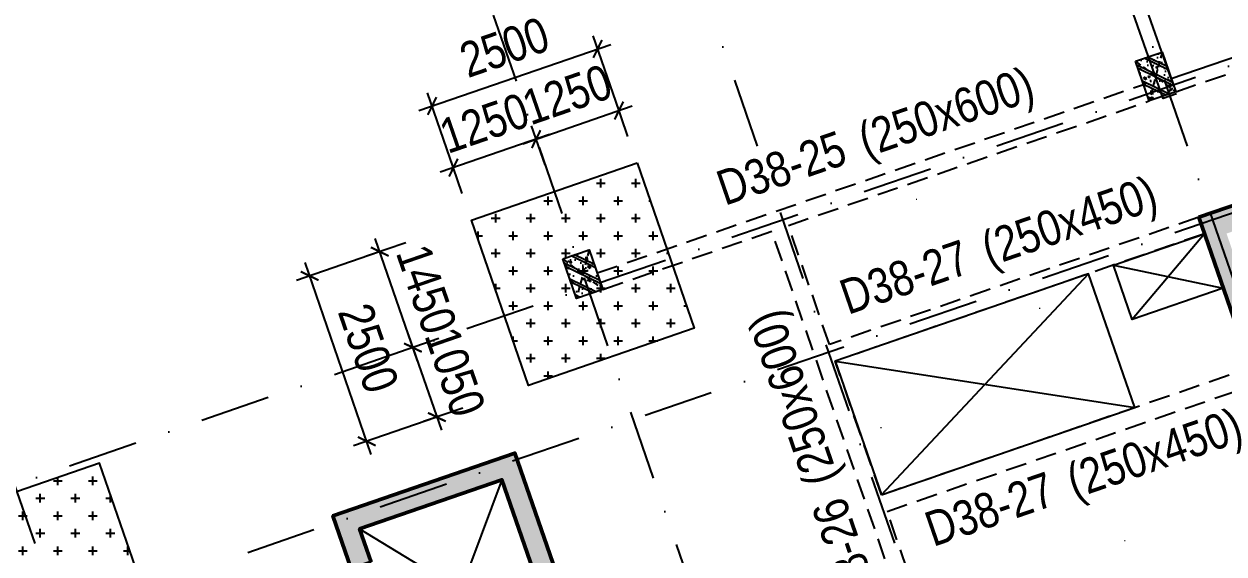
# Model space of a CAD drawing. Header units: millimetres. Extents: x -159515 to 1327256, y -225156 to 138737.
# Drawn here: x 834205 to 851334, y -1383 to 6189 of the extents above; entities that cross this region are included whole.
import ezdxf
from ezdxf.enums import TextEntityAlignment as Align

# ---------------------------------------------------------------- set-up
doc = ezdxf.new("R2010")
doc.units = ezdxf.units.MM
doc.header["$MEASUREMENT"] = 0
doc.linetypes.add('DASHDOT', pattern=[1, 0.5, -0.25, 0, -0.25])
doc.linetypes.add('DASHED', pattern=[4.5, 3, -1.5])
for name, color, linetype in [('ccu11-Khuat', 9, 'DASHED'), ('ccu11-Manh', 8, 'Continuous'), ('ccu11-Thay', 7, 'Continuous'), ('ccu12-Text', 31, 'Continuous'), ('KC2-DIM', 251, 'Continuous'), ('KC2-HATCH', 252, 'Continuous'), ('KT-Hatch', 251, 'Continuous'), ('KT-Luoi truc South Tower', 8, 'DASHDOT'), ('ST_MBDV Cot vach 220805$0$AUDIT_I_220805193045-5', 6, 'Continuous')]:
    doc.layers.add(name, color=color, linetype=linetype)
for name, color, linetype, lineweight in [('ccu12-Tencaukien', 9, 'Continuous', 15), ('KT-Kich thuoc', 159, 'Continuous', 18), ('ST_MBDV Cot vach 220805$0$KT-Net cot vach', 6, 'Continuous', 50)]:
    doc.layers.add(name, color=color, linetype=linetype, lineweight=lineweight)
doc.styles.add('Arial Narrow', font='ARIALN.TTF')
doc.dimstyles.new('ccu12-200', dxfattribs={"dimscale": 200, "dimtxt": 2.5, "dimasz": 1, "dimexe": 1, "dimexo": 2, "dimgap": 1, "dimtad": 1, "dimdec": 0, "dimrnd": 5, "dimdsep": 46, "dimtxsty": 'Arial Narrow', "dimblk": 'ARCHTICK', "dimcen": -1, "dimdle": 1, "dimclrd": 256, "dimclre": 256, "dimclrt": 3, "dimadec": 0, "dimazin": 2, "dimtfac": 0.1, "dimtdec": 0, "dimtmove": 0, "dimatfit": 1, "dimldrblk": 'ARCHTICK', "dimfxl": 1, "dimtvp": 0.8333333333333334, "dimtolj": 1, "dimtzin": 12, "dimarcsym": 0})
pattern_1 = [(0, (-876875.3034394523, 22163.93634343761), (250, 250), [125, -375]), (90, (-876812.8034394523, 22101.43634343761), (-250, 250), [125, -375])]

# ---------------------------------------------------------------- blocks, each defined once
blk = doc.blocks.new('Asix South Tower')
at = {"layer": 'KT-Luoi truc South Tower', "ltscale": 2000}
for p, q in [((-74689.98600249225, 60149.3814747508), (-64787.97803762602, 31468.53677514943)), ((-80172.43836108316, 58256.57505681379), (-62007.14106901549, 5641.381006835676)), ((-82960.9270607112, 57293.85455113893), (-64795.62976846937, 4678.66050065637)), ((-91137.3430782645, 54470.96222093977), (-72972.04578551208, 1855.768168977971)), ((-67132.57020701328, 45708.98039207418), (-110541.5464182838, 30722.11257713947)), ((-66479.87833841704, 43818.47957888515), (-109888.8545500296, 28831.61176383233))]:
    blk.add_line(p, q, dxfattribs=at)
blk = doc.blocks.new('*U321')
h = blk.add_hatch()
h.set_pattern_fill('VATLIEU04', color=250, scale=40, style=0, pattern_type=2)
h.set_pattern_definition([(49.99999999999999, (-549.9999999999942, 650.0000000832206), (286.9040730403014, -25.10085399303804), [30, -330]), (355, (-549.9999999999942, 650.0000000832206), (-55.50053344520001, 300.8768534800047), [24, -264]), (100.4514, (-526.0913279999942, 647.9082640832203), (231.4037526856086, 275.7758168243814), [25.496076, -280.4568448]), (46.18420000000001, (-549.9999999999942, 730.0000000832206), (426.8964194502578, -66.20760573160723), [45, -495]), (96.6356, (-514.4253019999941, 724.4826772832203), (373.8650822194813, 389.6471483601767), [38.2441152, -420.6852]), (351.1842, (-549.9999999999942, 730.0000000832206), (373.8647780534509, 389.6474403701299), [36, -396]), (21, (-509.9999999999942, 710.0000000832206), (238.7628208473847, -161.0475562661355), [30, -330]), (326.0000000000001, (-509.9999999999942, 710.0000000832206), (97.32613276863269, 290.0600180187412), [24, -264]), (71.4514, (-490.1031067999942, 696.5793576832202), (336.089051432596, 129.012198683981), [25.496076, -280.4568448]), (37.50000000000001, (-549.9999999999942, 650.0000000832206), (4.863942126916267, 133.1575415325246), [0, -260.8, 0, -268, 0, -265]), (7.499999999999999, (-549.9999999999942, 650.0000000832206), (105.2278149768594, 157.7646847529441), [0, -152.8, 0, -254.8, 0, -101]), (327.5, (-639.1999999999942, 650.0000000832206), (213.5289744689636, -9.021948693751902), [0, -100, 0, -312, 0, -414]), (317.5, (-679.1999999999942, 650.0000000832206), (233.2744677369545, 40.04199293292709), [0, -130, 0, -207.2, 0, -294]), (45, (-549.9999999999942, 650.0000000832206), (-120.2081528017131, 120.2081528017131), []), (45, (-549.9999999999942, 699.0000000832206), (-120.2081528017131, 120.2081528017131), [])])
h.paths.add_polyline_path([(-475, -474.9999999999998), (-75, -475.0000000000038), (-74.9999999999942, 125.0000000832206), (-474.9999999999942, 125.0000000832247)])
at = {"color": 6, "ltscale": 0.25}
blk.add_lwpolyline([(-475, -474.9999999999998), (-75, -475.0000000000038), (-74.9999999999942, 125.0000000832206), (-474.9999999999942, 125.0000000832247)], close=True, dxfattribs=at)
at = {"layer": 'Defpoints', "linetype": 'ByBlock', "ltscale": 30}
for p, q in [((-75, -475.0000000000038), (-474.9999999999942, 125.0000000832247)), ((-475, -474.9999999999998), (-74.9999999999942, 125.0000000832206))]:
    blk.add_line(p, q, dxfattribs=at)
blk = doc.blocks.new('MBCV-T38')
at = {"layer": 'KT-Hatch'}
h = blk.add_hatch(dxfattribs=at)
h.set_pattern_fill('BTCT', color=256, scale=40)
h.set_pattern_definition([(49.99999999999999, (44510.03727294528, -29192.64615625091), (286.9040730403014, -25.10085399303804), [30, -330]), (355, (44510.03727294528, -29192.64615625091), (-55.50053344520001, 300.8768534800047), [24, -264]), (100.4514, (44533.94594494533, -29194.73789225091), (231.4037526856086, 275.7758168243814), [25.496076, -280.4568448]), (46.18420000000001, (44510.03727294528, -29112.64615625091), (426.8964194502578, -66.20760573160723), [45, -495]), (96.6356, (44545.61197094538, -29118.16347905091), (373.8650822194813, 389.6471483601767), [38.2441152, -420.6852]), (351.1842, (44510.03727294528, -29112.64615625091), (373.8647780534509, 389.6474403701299), [36, -396]), (21, (44550.03727294528, -29132.64615625091), (238.7628208473847, -161.0475562661355), [30, -330]), (326.0000000000001, (44550.03727294528, -29132.64615625091), (97.32613276863269, 290.0600180187412), [24, -264]), (71.4514, (44569.93416614528, -29146.06679865092), (336.089051432596, 129.012198683981), [25.496076, -280.4568448]), (37.50000000000001, (44510.03727294528, -29192.64615625091), (4.863942126916267, 133.1575415325246), [0, -260.8, 0, -268, 0, -265]), (7.499999999999999, (44510.03727294528, -29192.64615625091), (105.2278149768594, 157.7646847529441), [0, -152.8, 0, -254.8, 0, -101]), (327.5, (44420.83727294533, -29192.64615625091), (213.5289744689636, -9.021948693751902), [0, -100, 0, -312, 0, -414]), (317.5, (44380.83727294533, -29192.64615625091), (233.2744677369545, 40.04199293292709), [0, -130, 0, -207.2, 0, -294]), (45, (44510.03727294528, -29192.64615625091), (-106.0660171779821, 106.0660171779821), []), (45, (44580.74795094528, -29192.64615625091), (-106.0660171779821, 106.0660171779821), [])])
h.paths.add_polyline_path([(-21535.60152424534, 14881.54588827872), (-24465.87778487487, 13869.87349249466), (-21822.47571847157, 6213.345198591793), (-18892.19945784204, 7225.017594375851), (-19194.06944690668, 8099.374220531521), (-19477.64456890302, 8001.470440294361), (-19289.99565678183, 7457.951456467854), (-21653.12167341844, 6642.086621158174), (-24068.08158593508, 13636.93963040278), (-21704.95556929847, 14452.80446571246), (-21533.6239538833, 13956.54800221877), (-21250.04883188696, 14054.45178245596)])
h.paths.add_polyline_path([(-15938.05455364124, 16440.98449790676), (-13523.0946411246, 9446.131488662038), (-15886.22065776133, 8630.266653352417), (-16074.74310494622, 9176.315803140402), (-16358.31822694268, 9078.412022903212), (-16055.57470281445, 8201.525230786036), (-10289.5472222208, 10192.2354289417), (-12427.11309073213, 16383.62559252977), (-12616.16317206295, 16318.35640570501), (-10560.18378708279, 10363.2788437806), (-13206.88492571563, 9449.510228233848), (-15703.43132176297, 16680.67583914203), (-12867.68010179931, 17659.71364151358), (-12932.94928862411, 17848.76372284457), (-18698.97676921776, 15858.05352468896), (-18414.29761192296, 15033.4895848278), (-18130.7224899265, 15131.39336506499), (-18301.18057027797, 15625.11966259708)])
h.paths.add_polyline_path([(-17598.43277661339, 12670.3635681911), (-17314.85765461717, 12768.26734842826), (-17706.47277556558, 13902.56783641374), (-17990.04789756204, 13804.66405617655)], flags=17)
h.paths.add_polyline_path([(-16890.6079402559, 11539.44181977704), (-17174.18306225224, 11441.53803953988), (-16782.5679413036, 10307.23755155446), (-16498.99281930737, 10405.14133179162)], flags=17)
h.paths.add_polyline_path([(-19901.89428326406, 9230.29596894543), (-19618.31916126772, 9328.19974918259), (-20009.93428221624, 10462.50023716819), (-20293.5094042127, 10364.59645693103)], flags=17)
h.paths.add_polyline_path([(-20825.79911752592, 12825.62625380489), (-21109.37423952238, 12727.7224735677), (-20717.75911857374, 11593.42198558207), (-20434.18399657728, 11691.32576581926)], flags=17)
at = {"layer": 'ST_MBDV Cot vach 220805$0$KT-Net cot vach'}
h = blk.add_hatch(dxfattribs=at)
h.set_pattern_fill('1BETONG2-BOP', color=250, scale=30, style=0, pattern_type=2)
h.set_pattern_definition([(69.04713795401962, (-44720.54101290903, 1982.881985845655), (209.5408150160534, 52.4275389604423), [22.49999999999989, -247.4999999999991]), (14.04713795401967, (-44720.54101290903, 1982.881985845655), (-112.9888797136512, 199.7186960031902), [17.99999999999989, -197.9999999999991]), (119.4985379540196, (-44703.07927930704, 1987.250948540604), (96.55213107871269, 252.1461576231357), [19.1220569999999, -210.3426335999991]), (65.23133795401962, (-44740.12176895747, 2039.597010244615), (318.8479477665745, 57.54985840890612), [33.74999999999979, -371.2499999999983]), (115.6827379540196, (-44713.55110374687, 2044.392815067287), (169.6772687876662, 367.7426062021764), [28.6830864, -315.5139]), (10.23133795401963, (-44740.12176895747, 2039.597010244615), (169.6769816806724, 367.7427387715611), [26.99999999999998, -296.9999999999997]), (40.04713795401962, (-44706.86906774575, 2035.208632169059), (208.685901516953, -55.73324418241951), [22.5, -247.5]), (245.0471379540196, (-44706.86906774575, 2035.208632169059), (226.3167839920097, -37.87819630967974), [17.99999999999989, -197.9999999999991]), (90.49853795401926, (-44689.47857889393, 2030.564184052841), (206.6892795315937, 173.7225965344256), [19.12205699999999, -210.3426335999999]), (86.54713795401962, (-44720.54101290903, 1982.881985845655), (-73.0343233223647, 68.21249018210884), [0, -195.6, 0, -201, 0, -198.75]), (23.54713795401962, (-44720.54101290903, 1982.881985845655), (43.13773376636044, 135.5289346431329), [0, -114.6, 0, -191.1, 0, -75.75]), (346.5471379540196, (-44783.77826511394, 1961.049442851712), (153.5869696668104, 45.86723397553281), [0, -75, 0, -234, 0, -310.5]), (336.5471379540196, (-44812.13577731326, 1951.259064827522), (155.5764329255628, 85.4834131405494), [0, -97.5, 0, -155.4, 0, -220.5]), (334.0471379540196, (-44720.54101290903, 1982.881985845655), (55.79802255084359, 114.6421854267248), []), (334.0471379540196, (-44732.53422598867, 2017.619938290009), (55.79802255084359, 114.6421854267248), [])])
h.paths.add_polyline_path([(-36280.37498168461, 8944.603854910849), (-36443.54794875614, 9417.2290582344), (-34411.25957442354, 10118.87281664813), (-33562.7601456733, 7661.221759308915), (-35595.04851997853, 6959.57800092976), (-35856.12526730448, 7715.778326266416), (-36139.70038930024, 7617.874546027655), (-35780.71986173384, 6578.09909869582), (-33181.28124343697, 7475.55041755244), (-34225.58823266719, 10500.35171888492), (-36825.02685099514, 9602.900399987033), (-36563.9501036806, 8846.700074672088)])
at = {"layer": 'ST_MBDV Cot vach 220805$0$KT-Net cot vach', "extrusion": (-3.35282951705558e-09, 1.998521292752062e-08, 0.9999999999999999)}
for p, q in [((-21535.60152424534, 14881.54588827872, -2.072369972333716e-05), (-24465.87778487487, 13869.87349249466, -2.072369972333716e-05)), ((-24465.87778487487, 13869.87349249466, -2.072369972333716e-05), (-21822.47571847157, 6213.345198591793, -2.072369972333716e-05))]:
    blk.add_line(p, q, dxfattribs=at)
at = {"layer": 'ST_MBDV Cot vach 220805$0$KT-Net cot vach', "elevation": -2.072369972333716e-05}
blk.add_lwpolyline([(-36280.37498168461, 8944.603854910849), (-36443.54794875614, 9417.2290582344), (-34411.25957442354, 10118.87281664813), (-33562.7601456733, 7661.221759308915), (-35595.04851997853, 6959.57800092976), (-35856.12526730448, 7715.778326266416), (-36139.70038930024, 7617.874546027655), (-35780.71986173384, 6578.09909869582), (-33181.28124343697, 7475.55041755244), (-34225.58823266719, 10500.35171888492), (-36825.02685099514, 9602.900399987033), (-36563.9501036806, 8846.700074672088)], close=True, dxfattribs=at)
at = {"layer": 'ST_MBDV Cot vach 220805$0$AUDIT_I_220805193045-5', "linetype": 'ByBlock', "xscale": -1.000000000000001, "rotation": 199.0471379540016}
for p in [(-24763.31831179955, 15803.88179274474, -2.07236984634618e-05), (-32939.73432872945, 12980.98946073983, -2.07236984634618e-05)]:
    blk.add_blockref('*U321', p, dxfattribs=at)
blk = doc.blocks.new('mbkc-t38')
at = {"layer": 'KC2-HATCH'}
h = blk.add_hatch(dxfattribs=at)
h.set_pattern_fill('CROSS', color=256, scale=1000)
h.set_pattern_definition(pattern_1)
h.paths.add_polyline_path([(-33920.14553135028, 26368.39015342172), (-33104.28069600242, 24005.26413679822), (-35467.40671262576, 23189.39930145035), (-36283.27154797385, 25552.5253180738)])
h = blk.add_hatch(dxfattribs=at)
h.set_pattern_fill('CROSS', color=256, scale=1000)
h.set_pattern_definition(pattern_1)
h.paths.add_polyline_path([(-43953.8513492936, 21264.49490660487), (-42713.72842610674, 17672.51910788813), (-40350.60240948352, 18488.38394323594), (-41590.7253326698, 22080.35974195289)])
blk.add_line((-26295.63928526954, 27572.49328990853, 4.458521374368855e-05), (-24097.9320888574, 28331.24758733331, 4.458521374368855e-05))
at = {"elevation": 4.458521374368855e-05}
for points in [[(-26285.84905972192, 27544.13621940781), (-26286.75217843894, 27543.82441936059), (-28875.47346744454, 34907.55159271641, 0.3383369275737885), (-32748.90404082043, 36443.74183729629), (-62184.65321586793, 26288.64129227358, 0.4594566638934902), (-64224.75314362464, 21139.22194988884), (-55456.04482255038, 6812.864930213022, 0.2796886410766748), (-50489.87256023497, 5781.479104847196), (-27772.44800690282, 13619.18711417091, 0.2042794764179826), (-27706.14131651446, 13740.29972149261), (-27482.35346303508, 14770.16946779525, -0.275411558420597), (-26754.50540207326, 15570.68058256338), (-22342.11732573831, 17088.55666020441, -0.4141945204059637), (-21181.0411169352, 16524.03317039953), (-12851.82475929544, -7566.679840028301, 0.3197537419032751), (-8031.785266063176, -11000.18073001389), (37105.59623749531, -11000.18073001389, 0.3653099340488337), (42071.56812999654, -6689.458727371566, 0.1024343471952136), (42062.59286841122, -5067.552595500791), (39621.42709744861, 6403.080977756574, 0.1326112318916029), (38155.10489113629, 9201.696160682113, 0.06649945757597092), (37023.91901351791, 10116.12182638138, 0.1376152775427903), (34943.32370387134, 10699.81926991716), (9299.622612856328, 10699.81926998532)], [(-26220.57987287804, 27355.08613808347), (-26409.47356889921, 27289.87094297291), (-29057.30643448664, 34821.74349551028, 0.3361243328735353), (-32689.17594514461, 36252.78011782745), (-62119.42728367506, 26099.57628289963, 0.1867970420990591), (-64022.08082195907, 24491.96479937428, 0.1867970420990591)]]:
    blk.add_lwpolyline(points, format="xyb", dxfattribs=at)
for points, elevation in [([(-33920.14553135028, 26368.39015342172), (-33104.28069600242, 24005.26413679822), (-35467.40671262576, 23189.39930145035), (-36283.27154797385, 25552.5253180738)], 4.458521374368855e-05), ([(-43953.8513492936, 21264.49490660487), (-42713.72842610674, 17672.51910788813), (-40350.60240948352, 18488.38394323594), (-41590.7253326698, 22080.35974195289)], 9.91865407610288e-05)]:
    blk.add_lwpolyline(points, close=True, dxfattribs=dict(elevation=elevation))
at = {"layer": 'ccu11-Khuat', "ltscale": 100}
for p, q in [((-26230.37009842461, 27383.44320858456, 4.458521374368855e-05), (-24032.66290201247, 28142.19750600934, 4.458521374368855e-05)), ((-34488.40874393785, 24796.90139389201, 4.458525300394885e-05), (-26690.09288908041, 27489.25535054023, 4.458521374368855e-05)), ((-31760.12109959323, 25474.3574154809, 4.458523967925434e-05), (-26608.50640554563, 27252.94274887788, 4.458521374368855e-05)), ((-25902.8651778443, 25592.10506995476, 4.45852517440735e-05), (-31172.63620453235, 23772.72648380846, 4.458524822534834e-05)), ((-34406.82226040307, 24560.58879222966, 4.458525300394885e-05), (-31996.43370110029, 25392.77093199982, 4.458524086895919e-05)), ((-29499.82509063242, 18161.4251194225, 4.458536027887499e-05), (-31996.43370110029, 25392.77093199983, 4.458521285726368e-05)), ((-31172.63620453211, 23772.72648380848, 4.458524822534834e-05), (-31760.12109959323, 25474.35741548092, 4.458521374368855e-05)), ((-25821.27869430953, 25355.79246829242, 4.45852517440735e-05), (-31091.04972099757, 23536.41388214611, 4.458524822534834e-05)), ((-30431.83093368879, 21627.00805970773, 4.458529170594765e-05), (-31091.04972085892, 23536.4138817448, 4.458525301396061e-05)), ((-30431.83093367005, 21627.00805971424, 4.458529170594765e-05), (-25162.0599070061, 23446.38664575676, 4.458521374368855e-05)), ((-30350.24445013911, 21390.69545805057, 4.458529170594765e-05), (-25080.47342347517, 23210.07404409309, 4.458521374368855e-05)), ((-29181.92600559082, 18006.69900124124, 4.458536506748744e-05), (-30350.2444501539, 21390.69545804541, 4.458529649455991e-05))]:
    blk.add_line(p, q, dxfattribs=at)
at = {"layer": 'ccu11-Manh'}
for p, q in [((-25821.27869431337, 25355.7924682911, 4.45852517440735e-05), (-26853.39434804965, 24131.96147170356, 4.458536506748671e-05)), ((-27120.99801424588, 24907.06680512466, 4.458525087622648e-05), (-25553.67502841307, 24580.68713506973, 4.45852517440735e-05)), ((-30431.83093368541, 21627.00805969782, 4.458529170594765e-05), (-27475.46691644704, 24784.68708037263, 4.458540306787166e-05)), ((-31091.04972120421, 23536.41388207475, 4.458524822534834e-05), (-26816.24812884594, 22875.28125842832, 4.458521374368855e-05))]:
    blk.add_line(p, q, dxfattribs=at)
at = {"layer": 'ccu11-Manh', "elevation": 4.458521374368855e-05}
for points in [[(-35848.24696742115, 21841.10439409852), (-37032.03591294796, 18681.80957838986)], [(-37880.53534172557, 21139.4606356945), (-34999.74753864272, 19383.45333676902)]]:
    blk.add_lwpolyline(points, dxfattribs=at)
at = {"layer": 'ccu11-Thay', "elevation": 4.458536506748671e-05}
blk.add_lwpolyline([(-27120.99801424949, 24907.06680513517), (-25821.27869303653, 25355.79246872013), (-25553.67503899988, 24580.68713141465), (-26853.39434804965, 24131.96147170356), (-27120.99801424949, 24907.06680513517)], dxfattribs=at)
at = {"layer": 'ccu11-Thay', "elevation": 4.458540306787166e-05}
blk.add_lwpolyline([(-30431.83093368891, 21627.00805970772), (-26816.24812884594, 22875.28125842832), (-27475.46691644704, 24784.68708037263), (-31091.04972106568, 23536.4138816734)], close=True, dxfattribs=at)
at = {"layer": 'ccu11-Khuat'}
blk.add_blockref('MBCV-T38', (-1436.987392969429, 11722.23157746011, 6.530891346702571e-05), dxfattribs=at)
blk = doc.blocks.new('*U192')
at = {"layer": 'ccu12-Tencaukien', "color": 8, "ltscale": 10000}
blk.add_line((360.6565736538532, -155.3215232637356), (354.4065714950475, -155.3215232637356), dxfattribs=at)
at = {"layer": 'ccu12-Text', "color": 2, "style": 'Arial Narrow', "width": 0.8}
blk.add_attdef('SH', text='', height=300, dxfattribs=at).set_placement((275.6048113084853, 5.864471777974813), align=Align.BOTTOM_RIGHT)
at = {"layer": 'ccu12-Text', "color": 31, "style": 'Arial Narrow', "width": 0.8}
for tag, p in [('(', (507.5315725744504, -75.41116959831947)), ('KT', (632.605666770517, -75.41116959831947)), (')', (962.8971199221714, -75.41116959831947))]:
    blk.add_attdef(tag, text='', height=250, dxfattribs=at).set_placement(p, align=Align.BOTTOM_LEFT)
blk = doc.blocks.new('_ArchTick')
at = {"color": 0, "const_width": 0.15}
blk.add_lwpolyline([(-0.5, -0.5000000000000018), (0.5, 0.5)], dxfattribs=at)
blk = doc.blocks.new('*D588')
at = {"layer": 'Defpoints', "color": 0, "transparency": 16777216}
for p in [(842696.9367183577, 4952.383105488028), (842955.157908102, 4204.453809984145), (841773.2019950654, 3796.385742689105)]:
    blk.add_point(p, dxfattribs=at)
at = {"layer": 'KC2-DIM', "lineweight": -2, "transparency": 16777216}
for p, q in [((842824.6195344464, 4582.553972643887), (842631.6675315299, 5141.433186817914)), ((841325.9307239914, 4479.045851365227), (842885.9867996876, 5017.652292315848)), ((841642.6636214098, 4174.485905348847), (841449.7116184933, 4733.365119522932))]:
    blk.add_line(p, q, dxfattribs=at)
at = {"layer": 'KC2-DIM', "lineweight": -2, "transparency": 16777216, "xscale": 200, "yscale": 200, "zscale": 200}
for p, rotation in [((842696.9367183577, 4952.383105488028), 19.0471379540006), ((841514.9808053211, 4544.315038193046), 199.0471379540006)]:
    blk.add_blockref('_ArchTick', p, dxfattribs=dict(at, rotation=rotation))
at = {"layer": 'KC2-DIM', "color": 3, "transparency": 16777216, "insert": (841957.3778656996, 5178.708815304475), "char_height": 500, "attachment_point": 5, "rotation": 19.047137954000597, "style": 'Arial Narrow'}
blk.add_mtext('\\A1;1250', dxfattribs=at)
blk = doc.blocks.new('*D589')
at = {"layer": 'Defpoints', "color": 0, "transparency": 16777216}
for p in [(840333.8107017343, 4136.518270140165), (841773.2019950654, 3796.385742689134), (840592.0318914785, 3388.588974636223)]:
    blk.add_point(p, dxfattribs=at)
at = {"layer": 'KC2-DIM', "lineweight": -2, "transparency": 16777216}
for p, q in [((841642.6636214098, 4174.485905348876), (841449.7116184934, 4733.365119522961)), ((841704.0308866511, 4609.584225020895), (840144.7606204044, 4071.249083312345)), ((840461.4935178228, 3766.689137295965), (840268.5415149065, 4325.56835147005))]:
    blk.add_line(p, q, dxfattribs=at)
at = {"layer": 'KC2-DIM', "lineweight": -2, "transparency": 16777216, "xscale": 200, "yscale": 200, "zscale": 200}
for p, rotation in [((841514.9808053212, 4544.315038193075), 19.04713795400078), ((840333.8107017343, 4136.518270140165), 199.0471379540008)]:
    blk.add_blockref('_ArchTick', p, dxfattribs=dict(at, rotation=rotation))
at = {"layer": 'KC2-DIM', "color": 3, "transparency": 16777216, "insert": (840775.8148573878, 4770.776397630572), "char_height": 500, "attachment_point": 5, "rotation": 19.04713795400075, "style": 'Arial Narrow'}
blk.add_mtext('\\A1;1250', dxfattribs=at)
blk = doc.blocks.new('*D590')
at = {"layer": 'Defpoints', "color": 0, "transparency": 16777216}
for p in [(842393.1216047304, 5832.373721764598), (842824.6195344463, 4582.553972644033), (840461.4935178228, 3766.689137295965)]:
    blk.add_point(p, dxfattribs=at)
at = {"layer": 'KC2-DIM', "lineweight": -2, "transparency": 16777216}
for p, q in [((842694.0811607906, 4960.654135303776), (842327.8524179024, 6021.423803094454)), ((839840.9455067769, 4951.239699588681), (842582.1716860603, 5897.642908592446)), ((840330.9551441672, 4144.789299955708), (839964.726401279, 5205.558967746387))]:
    blk.add_line(p, q, dxfattribs=at)
at = {"layer": 'KC2-DIM', "lineweight": -2, "transparency": 16777216, "xscale": 200, "yscale": 200, "zscale": 200}
for p, rotation in [((842393.1216047304, 5832.373721764598), 19.04713795400478), ((840029.9955881068, 5016.50888641653), 199.0471379540048)]:
    blk.add_blockref('_ArchTick', p, dxfattribs=dict(at, rotation=rotation))
at = {"layer": 'KC2-DIM', "color": 3, "transparency": 16777216, "insert": (841062.9777002785, 5854.801047554443), "char_height": 500, "attachment_point": 5, "rotation": 19.047137954004786, "style": 'Arial Narrow'}
blk.add_mtext('\\A1;2500', dxfattribs=at)
blk = doc.blocks.new('*D591')
at = {"layer": 'Defpoints', "color": 0, "transparency": 16777216}
for p in [(840031.6177513688, 3195.107041412499), (839282.3514872973, 2936.424265783193), (840504.8347488033, 1824.449366581539)]:
    blk.add_point(p, dxfattribs=at)
at = {"layer": 'KC2-DIM', "lineweight": -2, "transparency": 16777216}
for p, q in [((839820.8376715572, 1376.716509621474), (839217.0823004721, 3125.474347113923)), ((839653.5175887074, 3064.568667761894), (839093.3014059666, 2871.155078957905)), ((840126.7345861419, 1693.910992930934), (839566.5184034011, 1500.497404126945))]:
    blk.add_line(p, q, dxfattribs=at)
at = {"layer": 'KC2-DIM', "lineweight": -2, "transparency": 16777216, "xscale": 200, "yscale": 200, "zscale": 200}
for p, rotation in [((839282.3514872973, 2936.424265783193), 109.0471379532366), ((839755.5684847318, 1565.766590952233), 289.0471379532366)]:
    blk.add_blockref('_ArchTick', p, dxfattribs=dict(at, rotation=rotation))
at = {"layer": 'KC2-DIM', "color": 3, "transparency": 16777216, "insert": (839949.3197294805, 2399.676324502041), "char_height": 500, "attachment_point": 5, "rotation": 289.0471379532366, "style": 'Arial Narrow'}
blk.add_mtext('\\A1;1450', dxfattribs=at)
blk = doc.blocks.new('*D615')
at = {"layer": 'Defpoints', "color": 0, "transparency": 16777216}
for p in [(840504.8347488034, 1824.449366581539), (840847.4825866984, 831.9810247827845), (840098.2163226348, 573.2982491450384)]:
    blk.add_point(p, dxfattribs=at)
at = {"layer": 'KC2-DIM', "lineweight": -2, "transparency": 16777216}
for p, q in [((839690.2992979118, 1754.81667227362), (840163.4855094627, 384.2481678151526)), ((840126.7345861436, 1693.91099292587), (839566.5184034097, 1500.497404115915)), ((840469.3824240386, 701.4426511271158), (839909.166241305, 508.0290623171895))]:
    blk.add_line(p, q, dxfattribs=at)
at = {"layer": 'KC2-DIM', "lineweight": -2, "transparency": 16777216, "xscale": 200, "yscale": 200, "zscale": 200}
for p, rotation in [((839755.5684847396, 1565.766590943764), 109.0471379540019), ((840098.2163226348, 573.2982491450384), 289.0471379540019)]:
    blk.add_blockref('_ArchTick', p, dxfattribs=dict(at, rotation=rotation))
at = {"layer": 'KC2-DIM', "color": 3, "transparency": 16777216, "insert": (840357.2521471512, 1218.113316184463), "char_height": 500, "attachment_point": 5, "rotation": 289.04713795400187, "style": 'Arial Narrow'}
blk.add_mtext('\\A1;1050', dxfattribs=at)
blk = doc.blocks.new('*D616')
at = {"layer": 'Defpoints', "color": 0, "transparency": 16777216}
for p in [(839645.2873088244, 3061.727179032954), (838281.2496519922, 2590.795730424987), (840461.1521441425, 698.6011623935774)]:
    blk.add_point(p, dxfattribs=at)
at = {"layer": 'KC2-DIM', "lineweight": -2, "transparency": 16777216}
for p, q in [((839267.1871461628, 2931.18880538232), (838092.1995706615, 2525.52654359967)), ((839162.3836741357, 38.61963245485094), (838215.980465167, 2779.845811755746)), ((840083.051981481, 568.0627887429437), (838908.0644059797, 162.4005269602931))]:
    blk.add_line(p, q, dxfattribs=at)
at = {"layer": 'KC2-DIM', "lineweight": -2, "transparency": 16777216, "xscale": 200, "yscale": 200, "zscale": 200}
for p, rotation in [((838281.2496519922, 2590.795730424987), 109.0471379532384), ((839097.1144873104, 227.6697137856099), 289.0471379532383)]:
    blk.add_blockref('_ArchTick', p, dxfattribs=dict(at, rotation=rotation))
at = {"layer": 'KC2-DIM', "color": 3, "transparency": 16777216, "insert": (839119.5418131173, 1557.813618239597), "char_height": 500, "attachment_point": 5, "rotation": 289.04713795323835, "style": 'Arial Narrow'}
blk.add_mtext('\\A1;2500', dxfattribs=at)

msp = doc.modelspace()

# ---------------------------------------------------------------- block references
msp.add_blockref('mbkc-t38', (876875.3034394523, -22163.93634343761, -4.458521374368855e-05))
at = {"layer": 'ccu12-Tencaukien', "extrusion": (7.344036759593352e-07, -7.832367094079207e-07, 0.9999999999994236)}
ref = msp.add_blockref('*U192', (846303.6648322068, 3978.466847293653, 0.6182414731147866), dxfattribs=dict(at, xscale=1.815893337873055, yscale=1.815893337873055, zscale=1.815893337873055, rotation=358.5709629189016))
ref.add_attrib('KT', '(250x600)', dxfattribs={"color": 31, "extrusion": (7.344036759593352e-07, -7.832367094079207e-07, 0.9999999999994236), "height": 499.9999999999999, "rotation": 19.03402920486792, "style": 'Arial Narrow'}).set_placement((846277.1167505027, 4134.770872782241, 0.6179824261012072), align=Align.BOTTOM_LEFT)
ref.add_attrib('SH', 'D38-25', dxfattribs={"color": 2, "extrusion": (7.344036759593352e-07, -7.832367094079207e-07, 0.9999999999994236), "height": 499.9999999999999, "rotation": 19.03402920486792, "style": 'Arial Narrow'}).set_placement((846033.2306083704, 4060.021912315565, 0.618239000680624), align=Align.BOTTOM_RIGHT)
ref = msp.add_blockref('*U192', (848061.441020125, 2420.789436400805, 0.6207524205578381), dxfattribs=dict(at, xscale=1.815893337873055, yscale=1.815893337873055, zscale=1.815893337873055, rotation=358.5709629189016))
ref.add_attrib('KT', '(250x450)', dxfattribs={"color": 31, "extrusion": (7.344036759593352e-07, -7.832367094079207e-07, 0.9999999999994236), "height": 499.9999999999999, "rotation": 19.03402920486792, "style": 'Arial Narrow'}).set_placement((848034.8929384211, 2577.093461889393, 0.6204933735442587), align=Align.BOTTOM_LEFT)
ref.add_attrib('SH', 'D38-27', dxfattribs={"color": 2, "extrusion": (7.344036759593352e-07, -7.832367094079207e-07, 0.9999999999994236), "height": 499.9999999999999, "rotation": 19.03402920486792, "style": 'Arial Narrow'}).set_placement((847791.0067962888, 2502.344501422716, 0.6207499481236757), align=Align.BOTTOM_RIGHT)
at = {"layer": 'ccu12-Tencaukien', "extrusion": (7.832367094079207e-07, 7.344036759593352e-07, 0.9999999999994236)}
ref = msp.add_blockref('*U192', (846136.8192714503, -219.789057924669, 0.6623930361091115), dxfattribs=dict(at, xscale=1.815893337873055, yscale=1.815893337873055, zscale=1.815893337873055, rotation=88.57096291886853))
ref.add_attrib('KT', '(250x600)', dxfattribs={"color": 31, "extrusion": (7.832367094079207e-07, 7.344036759593352e-07, 0.9999999999994236), "height": 499.9999999999999, "rotation": 109.0340292027148, "style": 'Arial Narrow'}).set_placement((845980.5152459617, -246.337139628668, 0.662133989095532), align=Align.BOTTOM_LEFT)
ref.add_attrib('SH', 'D38-26', dxfattribs={"color": 2, "extrusion": (7.832367094079207e-07, 7.344036759593352e-07, 0.9999999999994236), "height": 499.9999999999999, "rotation": 109.0340292027148, "style": 'Arial Narrow'}).set_placement((846055.2642064281, -490.2232817612606, 0.662390563674949), align=Align.BOTTOM_RIGHT)
at = {"layer": 'ccu12-Tencaukien', "extrusion": (7.344036759593352e-07, -7.832367094079207e-07, 0.9999999999994236)}
ref = msp.add_blockref('*U192', (849277.7845793199, -894.1487293896495, 0.6242420889635651), dxfattribs=dict(at, xscale=1.815893337873055, yscale=1.815893337873055, zscale=1.815893337873055, rotation=358.5709629189016))
ref.add_attrib('KT', '(250x450)', dxfattribs={"color": 31, "extrusion": (7.344036759593352e-07, -7.832367094079207e-07, 0.9999999999994236), "height": 499.9999999999999, "rotation": 19.03402920486792, "style": 'Arial Narrow'}).set_placement((849251.236497616, -737.8447039010622, 0.6239830419499857), align=Align.BOTTOM_LEFT)
ref.add_attrib('SH', 'D38-27', dxfattribs={"color": 2, "extrusion": (7.344036759593352e-07, -7.832367094079207e-07, 0.9999999999994236), "height": 499.9999999999999, "rotation": 19.03402920486792, "style": 'Arial Narrow'}).set_placement((849007.3503554836, -812.5936643677381, 0.6242396165294026), align=Align.BOTTOM_RIGHT)
at = {"layer": 'KT-Kich thuoc'}
msp.add_blockref('Asix South Tower', (919947.9135606117, -39634.35096379504), dxfattribs=at)

# ---------------------------------------------------------------- dimensions: what is measured, and where the dimension line sits
at = {"layer": 'KC2-DIM'}
for p1, p2, distance, picture, middle in [((840461.4935178228, 3766.689137295965), (842824.6195344464, 4582.553972644056), 1322.210221046919, '*D590', (841062.9777002785, 5854.801047554443)), ((840461.1521441425, 698.6011623935628), (839645.2873088244, 3061.727179032965), 1443.0437133171386, '*D616', (839119.5418131173, 1557.813618239597))]:
    dim = msp.add_aligned_dim(p1=p1, p2=p2, distance=distance, dimstyle='ccu12-200', dxfattribs=at)
    dim.commit()
    dim.dimension.update_dxf_attribs({"geometry": picture, "text_midpoint": middle})
for base, p1, p2, angle, picture, middle in [((842696.9367183577, 4952.383105488028), (841773.2019950656, 3796.385742689146), (842955.157908102, 4204.45380998409), 19.04713795400061, '*D588', (842105.9587618395, 4748.349071840552)), ((840333.8107017343, 4136.518270140165), (841773.2019950656, 3796.385742689146), (840592.0318914785, 3388.58897463619), 199.0471379540007, '*D589', (840924.3957535278, 4340.416654166649)), ((839282.3514872973, 2936.424265783193), (840504.8347488033, 1824.449366581537), (840031.6177513688, 3195.107041412507), 109.04713795323657, '*D591', (839518.9599860145, 2251.095428367815)), ((840098.2163226348, 573.2982491450384), (840504.8347488033, 1824.449366581537), (840847.4825866984, 831.9810247827918), 289.04713795400187, '*D615', (839926.8924036872, 1069.532420044503))]:
    dim = msp.add_linear_dim(base=base, p1=p1, p2=p2, angle=angle, dimstyle='ccu12-200', dxfattribs=at)
    dim.commit()
    dim.dimension.update_dxf_attribs({"geometry": picture, "text_midpoint": middle, "dimtype": 161})

doc.saveas('drawing.dxf')
